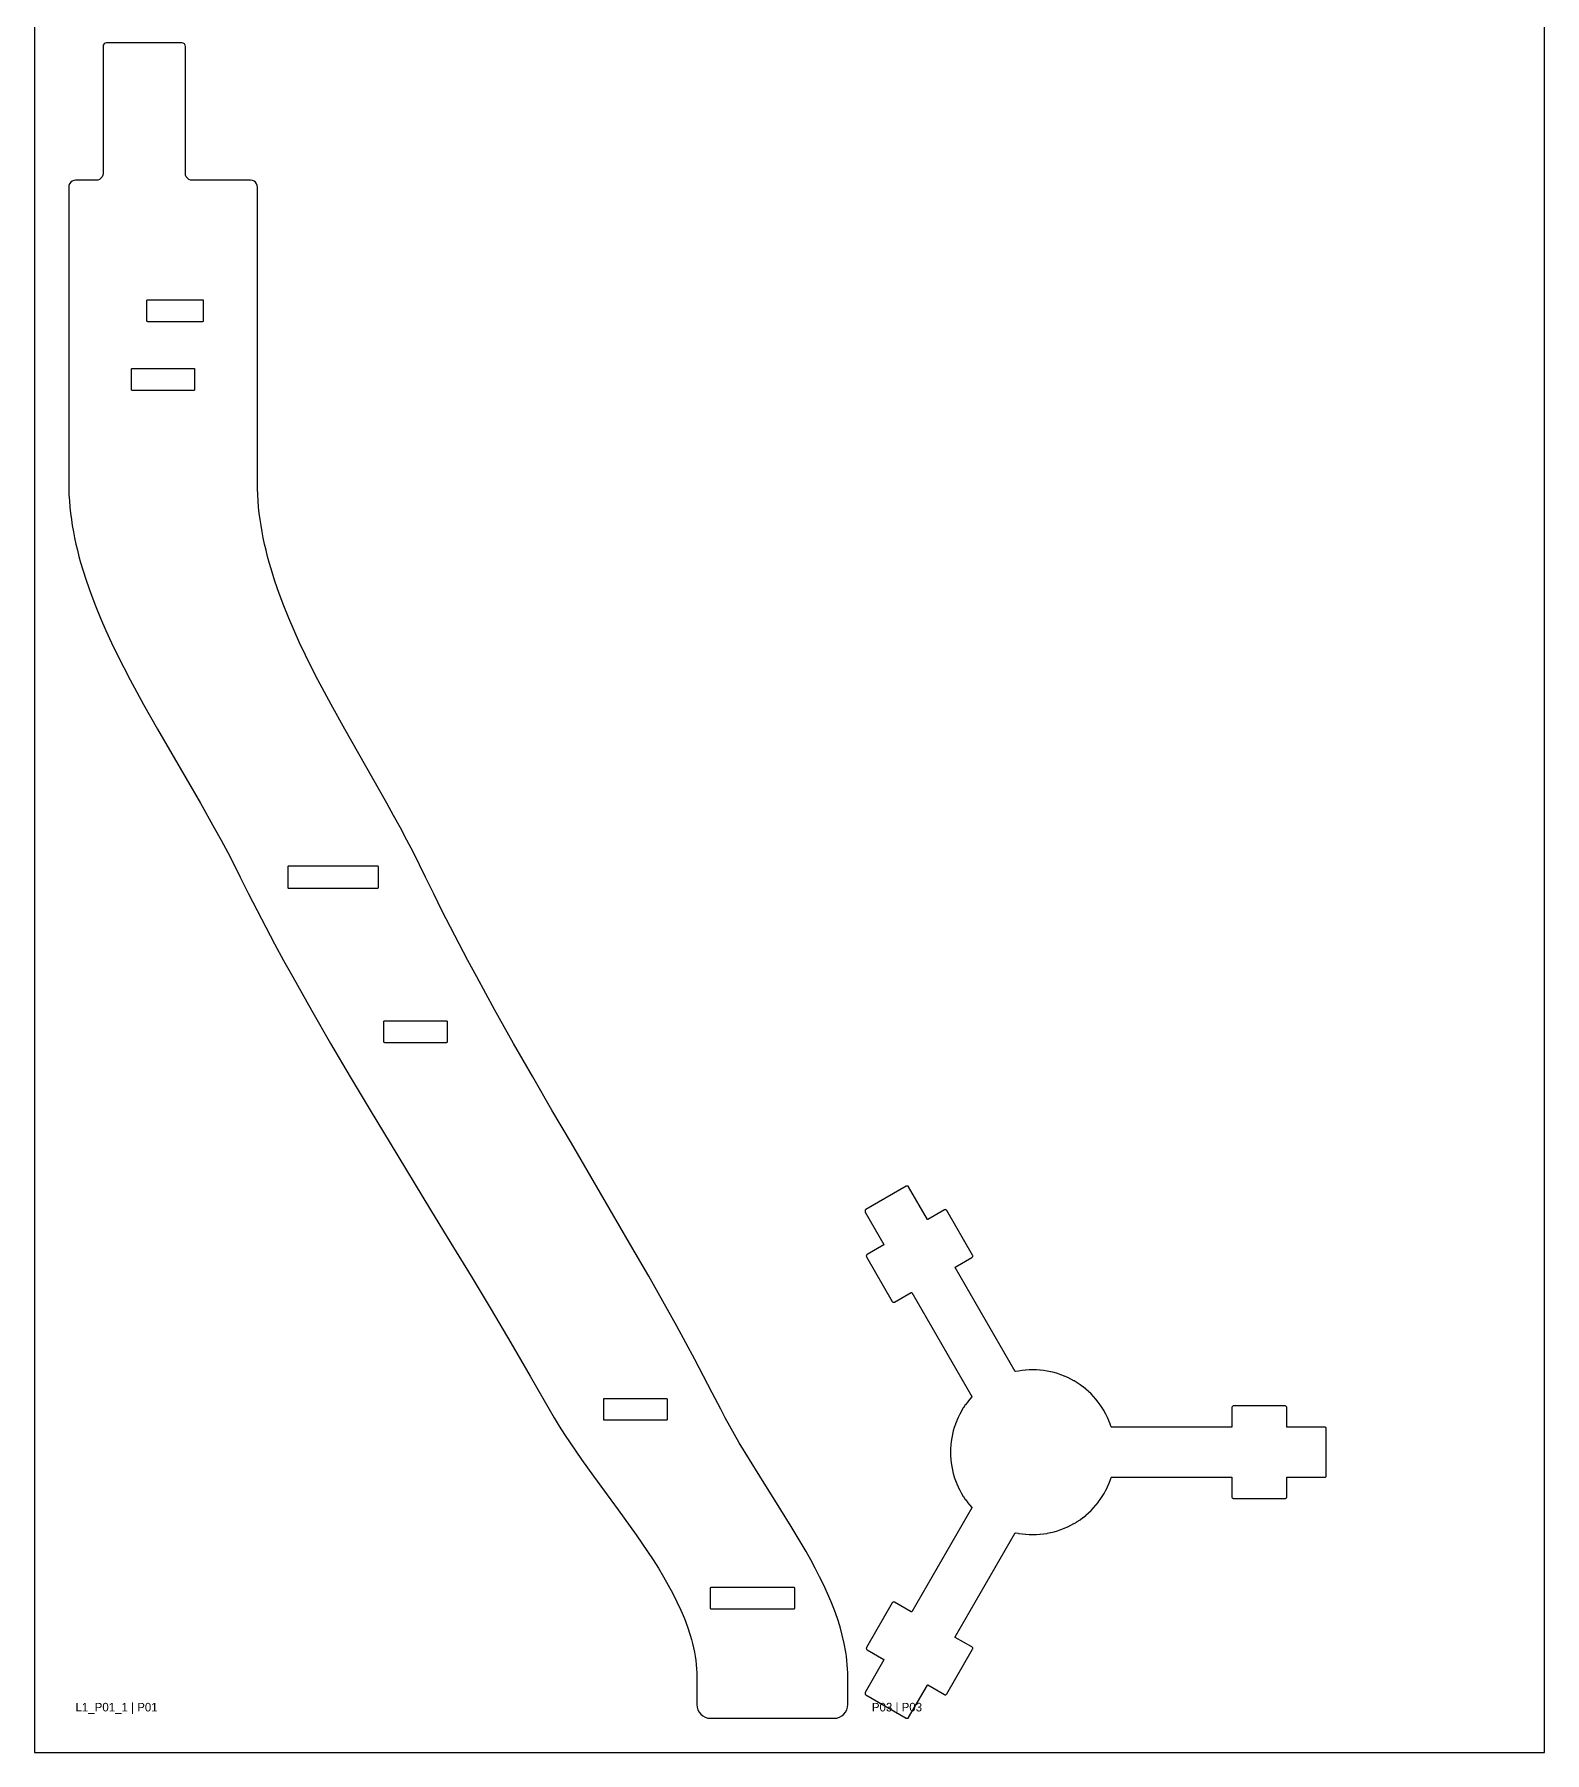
# Model space of a CAD drawing. Header units: millimetres. Extents: x 0 to 440, y 0 to 800.
# Drawn here: x 0 to 440, y 0 to 500 of the extents above; entities that cross this region are included whole.
import ezdxf

# ---------------------------------------------------------------- set-up
doc = ezdxf.new("R2010")
doc.units = ezdxf.units.MM
for name, color, linetype in [('ANNOTATION_NOT_CUT', 7, 'Continuous'), ('CUT_INNER', 3, 'Continuous'), ('CUT_OUTER', 1, 'Continuous'), ('REFERENCE_SHEET_NOT_CUT', 8, 'Continuous')]:
    doc.layers.add(name, color=color, linetype=linetype)

msp = doc.modelspace()

# ---------------------------------------------------------------- linework, layer by layer
at = {"layer": 'CUT_INNER'}
for points in [[(49.039018, 416.803843), (49, 416.8), (33, 416.8), (32.960982, 416.803843), (32.923463, 416.815224), (32.888886, 416.833706), (32.858579, 416.858579), (32.833706, 416.888886), (32.815224, 416.923463), (32.803843, 416.960982), (32.8, 417), (32.8, 423), (32.803843, 423.039018), (32.815224, 423.076537), (32.833706, 423.111114), (32.858579, 423.141421), (32.888886, 423.166294), (32.923463, 423.184776), (32.960982, 423.196157), (33, 423.2), (49, 423.2), (49.039018, 423.196157), (49.076537, 423.184776), (49.111114, 423.166294), (49.141421, 423.141421), (49.166294, 423.111114), (49.184776, 423.076537), (49.196157, 423.039018), (49.2, 423), (49.2, 417), (49.196157, 416.960982), (49.184776, 416.923463), (49.166294, 416.888886), (49.141421, 416.858579), (49.111114, 416.833706), (49.076537, 416.815224)], [(46.5, 396.8), (28.5, 396.8), (28.460982, 396.803843), (28.423463, 396.815224), (28.388886, 396.833706), (28.358579, 396.858579), (28.333706, 396.888886), (28.315224, 396.923463), (28.303843, 396.960982), (28.3, 397), (28.3, 403), (28.303843, 403.039018), (28.315224, 403.076537), (28.333706, 403.111114), (28.358579, 403.141421), (28.388886, 403.166294), (28.423463, 403.184776), (28.460982, 403.196157), (28.5, 403.2), (46.5, 403.2), (46.539018, 403.196157), (46.576537, 403.184776), (46.611114, 403.166294), (46.641421, 403.141421), (46.666294, 403.111114), (46.684776, 403.076537), (46.696157, 403.039018), (46.7, 403), (46.7, 397), (46.696157, 396.960982), (46.684776, 396.923463), (46.666294, 396.888886), (46.641421, 396.858579), (46.611114, 396.833706), (46.576537, 396.815224), (46.539018, 396.803843)], [(100.017646, 251.8), (100.056664, 251.803843), (100.094183, 251.815224), (100.12876, 251.833706), (100.159067, 251.858579), (100.18394, 251.888886), (100.202422, 251.923463), (100.213803, 251.960982), (100.217646, 252), (100.217646, 258), (100.213803, 258.039018), (100.202422, 258.076537), (100.18394, 258.111114), (100.159067, 258.141421), (100.12876, 258.166294), (100.094183, 258.184776), (100.056664, 258.196157), (100.017646, 258.2), (74.017646, 258.2), (73.978628, 258.196157), (73.941109, 258.184776), (73.906532, 258.166294), (73.876225, 258.141421), (73.851352, 258.111114), (73.83287, 258.076537), (73.821489, 258.039018), (73.817646, 258), (73.817646, 252), (73.821489, 251.960982), (73.83287, 251.923463), (73.851352, 251.888886), (73.876225, 251.858579), (73.906532, 251.833706), (73.941109, 251.815224), (73.978628, 251.803843), (74.017646, 251.8)], [(120.038554, 206.8), (102.038554, 206.8), (101.999536, 206.803843), (101.962018, 206.815224), (101.92744, 206.833706), (101.897133, 206.858579), (101.872261, 206.888886), (101.853779, 206.923463), (101.842397, 206.960982), (101.838554, 207), (101.838554, 213), (101.842397, 213.039018), (101.853779, 213.076537), (101.872261, 213.111114), (101.897133, 213.141421), (101.92744, 213.166294), (101.962018, 213.184776), (101.999536, 213.196157), (102.038554, 213.2), (120.038554, 213.2), (120.077573, 213.196157), (120.115091, 213.184776), (120.149668, 213.166294), (120.179976, 213.141421), (120.204848, 213.111114), (120.22333, 213.076537), (120.234711, 213.039018), (120.238554, 213), (120.238554, 207), (120.234711, 206.960982), (120.22333, 206.923463), (120.204848, 206.888886), (120.179976, 206.858579), (120.149668, 206.833706), (120.115091, 206.815224), (120.077573, 206.803843)], [(184.119422, 96.8), (166.119422, 96.8), (166.080404, 96.803843), (166.042886, 96.815224), (166.008308, 96.833706), (165.978001, 96.858579), (165.953128, 96.888886), (165.934646, 96.923463), (165.923265, 96.960982), (165.919422, 97), (165.919422, 103), (165.923265, 103.039018), (165.934646, 103.076537), (165.953128, 103.111114), (165.978001, 103.141421), (166.008308, 103.166294), (166.042886, 103.184776), (166.080404, 103.196157), (166.119422, 103.2), (184.119422, 103.2), (184.15844, 103.196157), (184.195959, 103.184776), (184.230536, 103.166294), (184.260844, 103.141421), (184.285716, 103.111114), (184.304198, 103.076537), (184.315579, 103.039018), (184.319422, 103), (184.319422, 97), (184.315579, 96.960982), (184.304198, 96.923463), (184.285716, 96.888886), (184.260844, 96.858579), (184.230536, 96.833706), (184.195959, 96.815224), (184.15844, 96.803843)], [(221.220629, 41.8), (197.220629, 41.8), (197.181611, 41.803843), (197.144093, 41.815224), (197.109515, 41.833706), (197.079208, 41.858579), (197.054335, 41.888886), (197.035853, 41.923463), (197.024472, 41.960982), (197.020629, 42), (197.020629, 48), (197.024472, 48.039018), (197.035853, 48.076537), (197.054335, 48.111114), (197.079208, 48.141421), (197.109515, 48.166294), (197.144093, 48.184776), (197.181611, 48.196157), (197.220629, 48.2), (221.220629, 48.2), (221.259647, 48.196157), (221.297166, 48.184776), (221.331743, 48.166294), (221.362051, 48.141421), (221.386923, 48.111114), (221.405405, 48.076537), (221.416786, 48.039018), (221.420629, 48), (221.420629, 42), (221.416786, 41.960982), (221.405405, 41.923463), (221.386923, 41.888886), (221.362051, 41.858579), (221.331743, 41.833706), (221.297166, 41.815224), (221.259647, 41.803843)]]:
    msp.add_lwpolyline(points, close=True, dxfattribs=at)
at = {"layer": 'CUT_OUTER'}
for points in [[(195.469266, 10.304482), (196.219639, 10.076859), (197, 10), (233, 10), (233.780361, 10.076859), (234.530734, 10.304482), (235.222281, 10.674122), (235.828427, 11.171573), (236.325878, 11.777719), (236.695518, 12.469266), (236.923141, 13.219639), (237, 14), (237, 22), (236.982688, 23.21875), (236.931278, 24.4375), (236.846559, 25.65625), (236.729318, 26.875), (236.580345, 28.09375), (236.400428, 29.3125), (235.950914, 31.75), (235.387085, 34.1875), (234.715247, 36.625), (233.941708, 39.0625), (233.072777, 41.5), (232.114759, 43.9375), (231.073964, 46.375), (229.956698, 48.8125), (228.769269, 51.25), (227.517984, 53.6875), (226.209151, 56.125), (224.849078, 58.5625), (223.444071, 61), (220.524489, 65.875), (217.500865, 70.75), (211.34333, 80.5), (208.31034, 85.375), (205.375148, 90.25), (203.959996, 92.6875), (202.588215, 95.125), (201.266114, 97.5625), (200, 100), (197.518446, 104.84375), (194.988501, 109.6875), (192.413677, 114.53125), (189.797483, 119.375), (187.143431, 124.21875), (184.455029, 129.0625), (178.989221, 138.75), (173.428142, 148.4375), (167.799875, 158.125), (156.454105, 177.5), (150.792767, 187.1875), (145.176571, 196.875), (139.6336, 206.5625), (134.191935, 216.25), (131.517869, 221.09375), (128.879661, 225.9375), (126.28082, 230.78125), (123.724858, 235.625), (121.215285, 240.46875), (118.75561, 245.3125), (116.349345, 250.15625), (114, 255), (112.244244, 258.59375), (110.424373, 262.1875), (108.548247, 265.78125), (106.623726, 269.375), (104.658671, 272.96875), (102.66094, 276.5625), (98.598894, 283.75), (94.500466, 290.9375), (90.428535, 298.125), (86.445981, 305.3125), (84.50787, 308.90625), (82.615683, 312.5), (80.77728, 316.09375), (79.00052, 319.6875), (77.293264, 323.28125), (75.663371, 326.875), (74.118701, 330.46875), (72.667115, 334.0625), (71.316472, 337.65625), (70.074631, 341.25), (68.949454, 344.84375), (68.43307, 346.640625), (67.948799, 348.4375), (67.497624, 350.234375), (67.080526, 352.03125), (66.69849, 353.828125), (66.352497, 355.625), (66.043529, 357.421875), (65.772569, 359.21875), (65.5406, 361.015625), (65.348604, 362.8125), (65.197563, 364.609375), (65.088461, 366.40625), (65.022279, 368.203125), (65, 370), (65, 456), (64.931852, 456.517638), (64.732051, 457), (64.414214, 457.414214), (64, 457.732051), (63.517638, 457.931852), (63, 458), (46, 458), (45.482362, 458.068148), (45, 458.267949), (44.585786, 458.585786), (44.267949, 459), (44.068148, 459.482362), (44, 460), (44, 497), (43.92388, 497.382683), (43.707107, 497.707107), (43.382683, 497.92388), (43, 498), (21, 498), (20.617317, 497.92388), (20.292893, 497.707107), (20.07612, 497.382683), (20, 497), (20, 460), (19.931852, 459.482362), (19.732051, 459), (19.414214, 458.585786), (19, 458.267949), (18.517638, 458.068148), (18, 458), (12, 458), (11.482362, 457.931852), (11, 457.732051), (10.585786, 457.414214), (10.267949, 457), (10.068148, 456.517638), (10, 456), (10, 370), (10.022594, 368.203125), (10.089717, 366.40625), (10.200379, 364.609375), (10.353591, 362.8125), (10.548363, 361.015625), (10.783708, 359.21875), (11.058635, 357.421875), (11.372155, 355.625), (11.723279, 353.828125), (12.111017, 352.03125), (12.534381, 350.234375), (12.992381, 348.4375), (13.484028, 346.640625), (14.008333, 344.84375), (15.150959, 341.25), (16.412345, 337.65625), (17.784576, 334.0625), (19.25974, 330.46875), (20.829923, 326.875), (22.487209, 323.28125), (24.223687, 319.6875), (26.03144, 316.09375), (27.902557, 312.5), (29.829122, 308.90625), (31.803222, 305.3125), (35.862371, 298.125), (40.016693, 290.9375), (44.202876, 283.75), (48.35761, 276.5625), (52.417582, 269.375), (54.392249, 265.78125), (56.319483, 262.1875), (58.191371, 258.59375), (60, 255), (62.419874, 250.15625), (64.894478, 245.3125), (67.420871, 240.46875), (69.996113, 235.625), (72.617265, 230.78125), (75.281387, 225.9375), (77.985539, 221.09375), (80.726781, 216.25), (86.308776, 206.5625), (92.003853, 196.875), (97.788493, 187.1875), (103.639178, 177.5), (115.444606, 158.125), (121.352311, 148.4375), (127.231986, 138.75), (133.060111, 129.0625), (138.813167, 119.375), (144.467637, 109.6875), (150, 100), (151.413457, 97.5625), (152.899339, 95.125), (154.449956, 92.6875), (156.057613, 90.25), (157.714619, 87.8125), (159.413282, 85.375), (162.904809, 80.5), (170.04928, 70.75), (173.579148, 65.875), (175.306566, 63.4375), (176.998719, 61), (178.647913, 58.5625), (180.246455, 56.125), (181.786654, 53.6875), (183.260818, 51.25), (184.661254, 48.8125), (185.980269, 46.375), (187.210172, 43.9375), (188.34327, 41.5), (189.37187, 39.0625), (190.288281, 36.625), (191.084811, 34.1875), (191.435716, 32.96875), (191.753766, 31.75), (192.038, 30.53125), (192.287455, 29.3125), (192.501171, 28.09375), (192.678185, 26.875), (192.817537, 25.65625), (192.918264, 24.4375), (192.979406, 23.21875), (193, 22), (193, 14), (193.076859, 13.219639), (193.304482, 12.469266), (193.674122, 11.777719), (194.171573, 11.171573), (194.777719, 10.674122)], [(247.480385, 27.126279), (247.516988, 27.089677), (247.530385, 27.039677), (247.516988, 26.989677), (242.066988, 17.55), (242.017037, 17.429409), (242, 17.3), (242.017037, 17.17059), (242.066988, 17.05), (242.146447, 16.946446), (242.25, 16.866987), (254.027946, 10.066987), (254.148536, 10.017037), (254.277946, 10), (254.407355, 10.017037), (254.527946, 10.066987), (254.631499, 10.146446), (254.710958, 10.25), (260.160958, 19.689677), (260.197561, 19.726279), (260.247561, 19.739677), (260.297561, 19.726279), (265.147303, 16.926279), (265.267894, 16.876329), (265.397303, 16.859292), (265.526713, 16.876329), (265.647303, 16.926279), (265.750857, 17.005738), (265.830316, 17.109292), (273.330316, 30.099673), (273.380266, 30.220263), (273.397303, 30.349673), (273.380266, 30.479082), (273.330316, 30.599673), (273.250857, 30.703226), (273.147303, 30.782686), (268.297561, 33.582686), (268.260958, 33.619288), (268.247561, 33.669288), (268.260958, 33.719288), (285.744623, 64.001884), (285.789955, 64.04297), (285.850735, 64.049962), (286.710716, 63.878901), (286.721437, 63.87689), (286.7322, 63.875113), (287.745561, 63.719142), (287.75636, 63.7176), (287.76719, 63.716295), (288.78639, 63.604674), (288.797246, 63.603605), (288.808122, 63.602773), (289.831221, 63.535715), (289.842113, 63.535121), (289.853015, 63.534764), (290.878066, 63.512397), (290.888973, 63.512278), (290.89988, 63.512397), (291.924931, 63.534764), (291.935833, 63.535121), (291.946725, 63.535715), (292.969824, 63.602773), (292.9807, 63.603605), (292.991556, 63.604674), (294.010756, 63.716295), (294.021586, 63.7176), (294.032385, 63.719142), (295.045746, 63.875113), (295.056509, 63.87689), (295.06723, 63.878901), (296.072823, 64.078926), (296.083498, 64.081171), (296.094121, 64.083648), (297.090033, 64.327346), (297.100599, 64.330054), (297.111104, 64.332992), (298.095438, 64.619899), (298.105876, 64.623066), (298.116243, 64.626459), (299.087125, 64.956029), (299.097416, 64.959648), (299.107625, 64.96349), (300.063207, 65.335096), (300.07333, 65.33916), (300.083361, 65.343444), (301.021825, 65.756378), (301.031761, 65.76088), (301.041596, 65.765597), (301.961155, 66.219074), (301.970885, 66.224005), (301.980505, 66.229147), (302.879408, 66.722302), (302.888913, 66.727652), (302.8983, 66.733209), (303.774836, 67.265104), (303.7841, 67.270865), (303.793235, 67.276826), (304.645736, 67.846449), (304.654739, 67.852607), (304.663606, 67.858961), (305.490449, 68.465228), (305.499175, 68.471773), (305.507756, 68.478508), (306.307367, 69.120264), (306.315799, 69.127184), (306.324078, 69.134286), (307.094935, 69.810309), (307.103058, 69.817591), (307.111019, 69.825047), (307.851655, 70.534052), (307.859452, 70.54168), (307.86708, 70.549477), (308.576085, 71.290113), (308.583541, 71.298074), (308.590823, 71.306197), (309.266846, 72.077054), (309.273948, 72.085333), (309.280868, 72.093765), (309.922624, 72.893376), (309.929359, 72.901957), (309.935904, 72.910683), (310.542171, 73.737526), (310.548525, 73.746393), (310.554683, 73.755396), (311.124306, 74.607897), (311.130267, 74.617032), (311.136028, 74.626296), (311.667923, 75.502832), (311.67348, 75.512219), (311.67883, 75.521724), (312.171985, 76.420627), (312.177127, 76.430247), (312.182058, 76.439977), (312.635535, 77.359536), (312.640252, 77.369371), (312.644754, 77.379307), (313.057688, 78.317771), (313.061972, 78.327802), (313.066036, 78.337925), (313.437642, 79.293507), (313.441484, 79.303716), (313.445103, 79.314007), (313.72695, 80.144303), (313.763396, 80.193444), (313.821643, 80.212159), (348.788973, 80.212159), (348.838973, 80.198762), (348.875576, 80.162159), (348.888973, 80.112159), (348.888973, 74.512159), (348.90601, 74.382749), (348.95596, 74.262159), (349.03542, 74.158606), (349.138973, 74.079146), (349.259563, 74.029196), (349.388973, 74.012159), (364.388973, 74.012159), (364.518383, 74.029196), (364.638973, 74.079146), (364.742526, 74.158606), (364.821986, 74.262159), (364.871936, 74.382749), (364.888973, 74.512159), (364.888973, 80.112159), (364.90237, 80.162159), (364.938973, 80.198762), (364.988973, 80.212159), (375.888973, 80.212159), (376.018383, 80.229196), (376.138973, 80.279146), (376.242526, 80.358606), (376.321986, 80.462159), (376.371936, 80.582749), (376.388973, 80.712159), (376.388973, 94.312159), (376.371936, 94.441569), (376.321986, 94.562159), (376.242526, 94.665712), (376.138973, 94.745172), (376.018383, 94.795122), (375.888973, 94.812159), (364.988973, 94.812159), (364.938973, 94.825556), (364.90237, 94.862159), (364.888973, 94.912159), (364.888973, 100.512159), (364.871936, 100.641569), (364.821986, 100.762159), (364.742526, 100.865712), (364.638973, 100.945172), (364.518383, 100.995122), (364.388973, 101.012159), (349.388973, 101.012159), (349.259563, 100.995122), (349.138973, 100.945172), (349.03542, 100.865712), (348.95596, 100.762159), (348.90601, 100.641569), (348.888973, 100.512159), (348.888973, 94.912159), (348.875576, 94.862159), (348.838973, 94.825556), (348.788973, 94.812159), (313.821643, 94.812159), (313.763396, 94.830874), (313.72695, 94.880015), (313.445103, 95.710311), (313.441484, 95.720602), (313.437642, 95.730811), (313.066036, 96.686393), (313.061972, 96.696516), (313.057688, 96.706547), (312.644754, 97.645011), (312.640252, 97.654947), (312.635535, 97.664782), (312.182058, 98.584341), (312.177127, 98.594071), (312.171985, 98.603691), (311.67883, 99.502594), (311.67348, 99.512099), (311.667923, 99.521486), (311.136028, 100.398022), (311.130267, 100.407286), (311.124306, 100.416421), (310.554683, 101.268922), (310.548525, 101.277925), (310.542171, 101.286792), (309.935904, 102.113635), (309.929359, 102.122361), (309.922624, 102.130942), (309.280868, 102.930553), (309.273948, 102.938985), (309.266846, 102.947264), (308.590823, 103.718121), (308.583541, 103.726244), (308.576085, 103.734205), (307.86708, 104.474841), (307.859452, 104.482638), (307.851655, 104.490266), (307.111019, 105.199271), (307.103058, 105.206727), (307.094935, 105.214009), (306.324078, 105.890032), (306.315799, 105.897134), (306.307367, 105.904054), (305.507756, 106.54581), (305.499175, 106.552545), (305.490449, 106.55909), (304.663606, 107.165357), (304.654739, 107.171711), (304.645736, 107.177869), (303.793235, 107.747492), (303.7841, 107.753453), (303.774836, 107.759214), (302.8983, 108.291109), (302.888913, 108.296666), (302.879408, 108.302016), (301.980505, 108.795171), (301.970885, 108.800313), (301.961155, 108.805244), (301.041596, 109.258721), (301.031761, 109.263438), (301.021825, 109.26794), (300.083361, 109.680874), (300.07333, 109.685158), (300.063207, 109.689222), (299.107625, 110.060828), (299.097416, 110.06467), (299.087125, 110.068289), (298.116243, 110.397859), (298.105876, 110.401252), (298.095438, 110.404419), (297.111104, 110.691326), (297.100599, 110.694264), (297.090033, 110.696972), (296.094121, 110.94067), (296.083498, 110.943147), (296.072823, 110.945392), (295.06723, 111.145417), (295.056509, 111.147428), (295.045746, 111.149205), (294.032385, 111.305176), (294.021586, 111.306718), (294.010756, 111.308023), (292.991556, 111.419644), (292.9807, 111.420713), (292.969824, 111.421545), (291.946725, 111.488603), (291.935833, 111.489197), (291.924931, 111.489554), (290.89988, 111.511921), (290.888973, 111.51204), (290.878066, 111.511921), (289.853015, 111.489554), (289.842113, 111.489197), (289.831221, 111.488603), (288.808122, 111.421545), (288.797246, 111.420713), (288.78639, 111.419644), (287.76719, 111.308023), (287.75636, 111.306718), (287.745561, 111.305176), (286.7322, 111.149205), (286.721437, 111.147428), (286.710716, 111.145417), (285.850735, 110.974356), (285.789955, 110.981348), (285.744623, 111.022434), (268.260958, 141.30503), (268.247561, 141.35503), (268.260958, 141.40503), (268.297561, 141.441632), (273.147303, 144.241632), (273.250857, 144.321092), (273.330316, 144.424645), (273.380266, 144.545236), (273.397303, 144.674645), (273.380266, 144.804055), (273.330316, 144.924645), (265.830316, 157.915026), (265.750857, 158.01858), (265.647303, 158.098039), (265.526713, 158.147989), (265.397303, 158.165026), (265.267894, 158.147989), (265.147303, 158.098039), (260.297561, 155.298039), (260.247561, 155.284641), (260.197561, 155.298039), (260.160958, 155.334641), (254.710958, 164.774318), (254.631499, 164.877872), (254.527946, 164.957331), (254.407355, 165.007281), (254.277946, 165.024318), (254.148536, 165.007281), (254.027946, 164.957331), (242.25, 158.157331), (242.146447, 158.077872), (242.066988, 157.974318), (242.017037, 157.853728), (242, 157.724318), (242.017037, 157.594909), (242.066988, 157.474318), (247.516988, 148.034641), (247.530385, 147.984641), (247.516988, 147.934641), (247.480385, 147.898039), (242.630643, 145.098039), (242.527089, 145.01858), (242.44763, 144.915026), (242.39768, 144.794436), (242.380643, 144.665026), (242.39768, 144.535617), (242.44763, 144.415026), (249.94763, 131.424645), (250.027089, 131.321092), (250.130643, 131.241632), (250.251233, 131.191682), (250.380643, 131.174645), (250.510052, 131.191682), (250.630643, 131.241632), (255.480385, 134.041632), (255.530385, 134.05503), (255.580385, 134.041632), (255.616988, 134.00503), (273.100652, 103.722434), (273.113568, 103.662632), (273.089234, 103.6065), (272.5111, 102.947264), (272.503998, 102.938985), (272.497078, 102.930553), (271.855322, 102.130942), (271.848587, 102.122361), (271.842042, 102.113635), (271.235775, 101.286792), (271.229421, 101.277925), (271.223263, 101.268922), (270.65364, 100.416421), (270.647679, 100.407286), (270.641918, 100.398022), (270.110023, 99.521486), (270.104466, 99.512099), (270.099116, 99.502594), (269.605961, 98.603691), (269.600819, 98.594071), (269.595888, 98.584341), (269.142411, 97.664782), (269.137694, 97.654947), (269.133192, 97.645011), (268.720258, 96.706547), (268.715974, 96.696516), (268.71191, 96.686393), (268.340304, 95.730811), (268.336462, 95.720602), (268.332843, 95.710311), (268.003273, 94.739429), (267.99988, 94.729062), (267.996713, 94.718624), (267.709806, 93.73429), (267.706868, 93.723785), (267.70416, 93.713219), (267.460462, 92.717307), (267.457985, 92.706684), (267.45574, 92.696009), (267.255715, 91.690416), (267.253704, 91.679695), (267.251927, 91.668932), (267.095956, 90.655571), (267.094414, 90.644772), (267.093109, 90.633942), (266.981488, 89.614742), (266.980419, 89.603886), (266.979587, 89.59301), (266.912529, 88.569911), (266.911935, 88.559019), (266.911578, 88.548117), (266.889211, 87.523066), (266.889092, 87.512159), (266.889211, 87.501252), (266.911578, 86.476201), (266.911935, 86.465299), (266.912529, 86.454407), (266.979587, 85.431308), (266.980419, 85.420432), (266.981488, 85.409576), (267.093109, 84.390376), (267.094414, 84.379546), (267.095956, 84.368747), (267.251927, 83.355386), (267.253704, 83.344623), (267.255715, 83.333902), (267.45574, 82.328309), (267.457985, 82.317634), (267.460462, 82.307011), (267.70416, 81.311099), (267.706868, 81.300533), (267.709806, 81.290028), (267.996713, 80.305694), (267.99988, 80.295256), (268.003273, 80.284889), (268.332843, 79.314007), (268.336462, 79.303716), (268.340304, 79.293507), (268.71191, 78.337925), (268.715974, 78.327802), (268.720258, 78.317771), (269.133192, 77.379307), (269.137694, 77.369371), (269.142411, 77.359536), (269.595888, 76.439977), (269.600819, 76.430247), (269.605961, 76.420627), (270.099116, 75.521724), (270.104466, 75.512219), (270.110023, 75.502832), (270.641918, 74.626296), (270.647679, 74.617032), (270.65364, 74.607897), (271.223263, 73.755396), (271.229421, 73.746393), (271.235775, 73.737526), (271.842042, 72.910683), (271.848587, 72.901957), (271.855322, 72.893376), (272.497078, 72.093765), (272.503998, 72.085333), (272.5111, 72.077054), (273.089234, 71.417818), (273.113568, 71.361686), (273.100652, 71.301884), (255.616988, 41.019288), (255.580385, 40.982686), (255.530385, 40.969288), (255.480385, 40.982686), (250.630643, 43.782686), (250.510052, 43.832636), (250.380643, 43.849673), (250.251233, 43.832636), (250.130643, 43.782686), (250.027089, 43.703226), (249.94763, 43.599673), (242.44763, 30.609292), (242.39768, 30.488701), (242.380643, 30.359292), (242.39768, 30.229882), (242.44763, 30.109292), (242.527089, 30.005738), (242.630643, 29.926279)]]:
    msp.add_lwpolyline(points, close=True, dxfattribs=at)
at = {"layer": 'REFERENCE_SHEET_NOT_CUT'}
msp.add_lwpolyline([(0, 0), (440, 0), (440, 800), (0, 800)], close=True, dxfattribs=at)

# ---------------------------------------------------------------- texts
at = {"layer": 'ANNOTATION_NOT_CUT'}
for s, p in [('L1_P01_1 | P01', (12, 12)), ('P03 | P03', (244, 12))]:
    msp.add_text(s, height=2.5, dxfattribs=at).set_placement(p)

doc.saveas('drawing.dxf')
